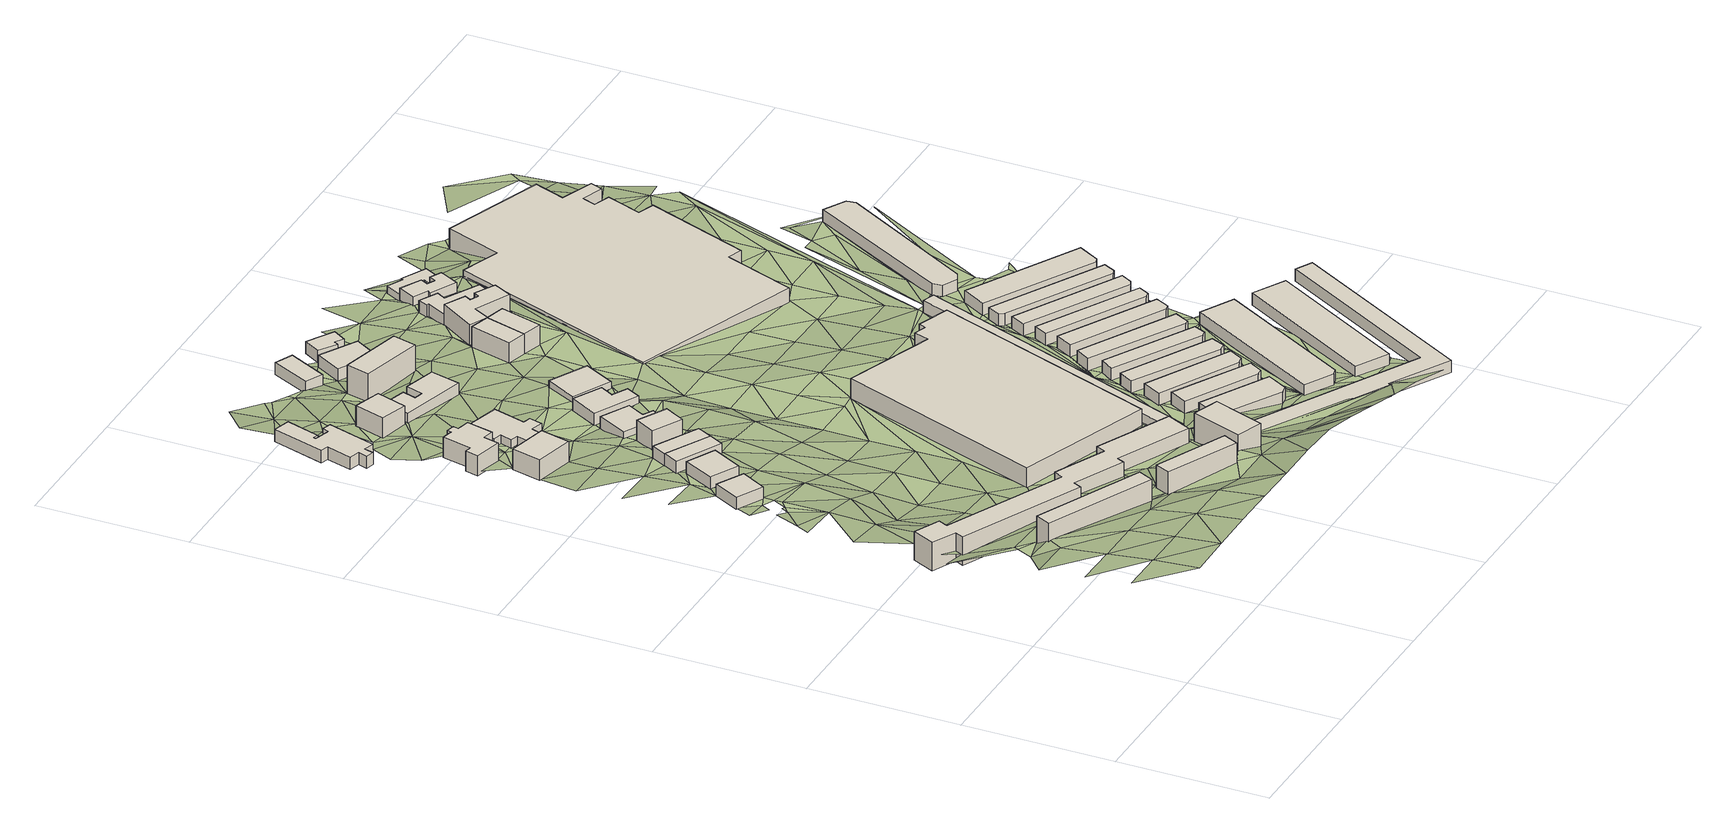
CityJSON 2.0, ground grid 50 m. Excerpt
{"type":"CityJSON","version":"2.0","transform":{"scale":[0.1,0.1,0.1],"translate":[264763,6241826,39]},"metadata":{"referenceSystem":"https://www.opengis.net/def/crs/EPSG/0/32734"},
"CityObjects":{
"building1":{"type":"Building","attributes":{"building":"apartments","building:levels":3,"building:flats":"6","building_height":9.7,"plus_code":"4FRW3F74+348","ground_height":59.52,"roof_height":69.22},"geometry":[{"type":"Solid","lod":"1","boundaries":[[[[0,1,2,3]],[[1,4,5,2]],[[4,6,7,5]],[[6,0,3,7]],[[3,2,5,7]],[[6,4,1,0]]]]}]},
"building2":{"type":"Building","attributes":{"address":"43 Queens Park Road Woodstock Cape Town","building":"house","building:levels":1,"building_height":4.1,"plus_code":"4FRW3F74+C2P","ground_height":56.49,"roof_height":60.59},"geometry":[{"type":"Solid","lod":"1","boundaries":[[[[8,9,10,11]],[[9,12,13,10]],[[12,14,15,13]],[[14,8,11,15]],[[11,10,13,15]],[[14,12,9,8]]]]}]},
"building3":{"type":"Building","attributes":{"building":"apartments","building:levels":3,"building:flats":"22","building_height":9.7,"plus_code":"4FRW3F74+44Q","ground_height":53.45,"roof_height":63.15},"geometry":[{"type":"Solid","lod":"1","boundaries":[[[[16,17,18,19]],[[17,20,21,18]],[[20,22,23,21]],[[22,24,25,23]],[[24,26,27,25]],[[26,28,29,27]],[[28,30,31,29]],[[30,32,33,31]],[[32,34,35,33]],[[34,36,37,35]],[[36,38,39,37]],[[38,40,41,39]],[[40,42,43,41]],[[42,44,45,43]],[[44,46,47,45]],[[46,16,19,47]],[[19,18,21,23,25,27,29,31,33,35,37,39,41,43,45,47]],[[46,44,42,40,38,36,34,32,30,28,26,24,22,20,17,16]]]]}]},
"building4":{"type":"Building","attributes":{"address":"41 Queens Park Road Woodstock Cape Town","building":"house","building:levels":1,"building_height":4.1,"plus_code":"4FRW3F74+F3P","ground_height":55.26,"roof_height":59.36},"geometry":[{"type":"Solid","lod":"1","boundaries":[[[[48,49,50,51]],[[49,52,53,50]],[[52,54,55,53]],[[54,48,51,55]],[[51,50,53,55]],[[54,52,49,48]]]]}]},
"building5":{"type":"Building","attributes":{"address":"44 Queens Park Road Salt River Cape Town","building":"house","building:levels":2,"building_height":6.9,"plus_code":"4FRW3F74+M2H","ground_height":51.46,"roof_height":58.36},"geometry":[{"type":"Solid","lod":"1","boundaries":[[[[56,57,58,59]],[[57,60,61,58]],[[60,62,63,61]],[[62,56,59,63]],[[59,58,61,63]],[[62,60,57,56]]]]}]},
"building6":{"type":"Building","attributes":{"address":"112 Upper Balfour Street Salt River Cape Town","building":"house","building:levels":2,"building_height":6.9,"plus_code":"4FRW3F74+Q24","ground_height":50.18,"roof_height":57.08},"geometry":[{"type":"Solid","lod":"1","boundaries":[[[[64,65,66,67]],[[65,68,69,66]],[[68,70,71,69]],[[70,72,73,71]],[[72,74,75,73]],[[74,76,77,75]],[[76,78,79,77]],[[78,80,81,79]],[[80,82,83,81]],[[82,84,85,83]],[[84,86,87,85]],[[86,64,67,87]],[[67,66,69,71,73,75,77,79,81,83,85,87]],[[86,84,82,80,78,76,74,72,70,68,65,64]]]]}]},
"building7":{"type":"Building","attributes":{"building":"apartments","building:levels":3,"building:flats":"4","building_height":9.7,"plus_code":"4FRW3F74+274","ground_height":59.52,"roof_height":69.22},"geometry":[{"type":"Solid","lod":"1","boundaries":[[[[88,89,90,91]],[[89,92,93,90]],[[92,94,95,93]],[[94,88,91,95]],[[91,90,93,95]],[[94,92,89,88]]]]}]},
"building8":{"type":"Building","attributes":{"address":"39 Queens Park Road Woodstock Cape Town","building":"house","building:levels":1,"building_height":4.1,"plus_code":"4FRW3F74+G4C","ground_height":54.15,"roof_height":58.25},"geometry":[{"type":"Solid","lod":"1","boundaries":[[[[96,97,98,99]],[[97,100,101,98]],[[100,102,103,101]],[[102,96,99,103]],[[99,98,101,103]],[[102,100,97,96]]]]}]},
"building9":{"type":"Building","attributes":{"address":"37 Queens Park Road Woodstock Cape Town","building":"house","building:levels":1,"building_height":4.1,"plus_code":"4FRW3F74+G4M","ground_height":53.96,"roof_height":58.06},"geometry":[{"type":"Solid","lod":"1","boundaries":[[[[104,105,106,107]],[[105,108,109,106]],[[108,110,111,109]],[[110,104,107,111]],[[107,106,109,111]],[[110,108,105,104]]]]}]},
"building10":{"type":"Building","attributes":{"address":"109 Upper Balfour Street Salt River Cape Town","building":"house","building:levels":1,"building_height":4.1,"plus_code":"4FRW3F74+W23","ground_height":43.99,"roof_height":48.09},"geometry":[{"type":"Solid","lod":"1","boundaries":[[[[112,113,114,115]],[[113,116,117,114]],[[116,118,119,117]],[[118,120,121,119]],[[120,122,123,121]],[[122,124,125,123]],[[124,126,127,125]],[[126,128,129,127]],[[128,130,131,129]],[[130,132,133,131]],[[132,134,135,133]],[[134,136,137,135]],[[136,138,139,137]],[[138,140,141,139]],[[140,142,143,141]],[[142,112,115,143]],[[115,114,117,119,121,123,125,127,129,131,133,135,137,139,141,143]],[[142,140,138,136,134,132,130,128,126,124,122,120,118,116,113,112]]]]}]},
"building11":{"type":"Building","attributes":{"address":"114 Upper Balfour Street Woodstock Cape Town","building":"house","building:levels":1,"building_height":4.1,"plus_code":"4FRW3F74+P3Q","ground_height":49.74,"roof_height":53.84},"geometry":[{"type":"Solid","lod":"1","boundaries":[[[[144,145,146,147]],[[145,148,149,146]],[[148,150,151,149]],[[150,152,153,151]],[[152,154,155,153]],[[154,156,157,155]],[[156,158,159,157]],[[158,160,161,159]],[[160,162,163,161]],[[162,164,165,163]],[[164,166,167,165]],[[166,144,147,167]],[[147,146,149,151,153,155,157,159,161,163,165,167]],[[166,164,162,160,158,156,154,152,150,148,145,144]]]]}]},
"building12":{"type":"Building","attributes":{"address":"35 Queens Park Road Woodstock Cape Town","building":"house","building:levels":2,"building_height":6.9,"plus_code":"4FRW3F74+H4H","ground_height":53.15,"roof_height":60.05},"geometry":[{"type":"Solid","lod":"1","boundaries":[[[[168,169,170,171]],[[169,172,173,170]],[[172,174,175,173]],[[174,168,171,175]],[[171,170,173,175]],[[174,172,169,168]]]]}]},
"building13":{"type":"Building","attributes":{"address":"111 Upper Balfour Street Salt River Cape Town","building":"house","building:levels":2,"building_height":6.9,"plus_code":"4FRW3F74+V37","ground_height":48.06,"roof_height":54.96},"geometry":[{"type":"Solid","lod":"1","boundaries":[[[[176,177,178,179]],[[177,180,181,178]],[[180,182,183,181]],[[182,176,179,183]],[[179,178,181,183]],[[182,180,177,176]]]]}]},
"building14":{"type":"Building","attributes":{"address":"33 Queens Park Road Woodstock Cape Town","building":"house","building:levels":1,"building_height":4.1,"plus_code":"4FRW3F74+J57","ground_height":50.6,"roof_height":54.7},"geometry":[{"type":"Solid","lod":"1","boundaries":[[[[184,185,186,187]],[[185,188,189,186]],[[188,190,191,189]],[[190,192,193,191]],[[192,194,195,193]],[[194,184,187,195]],[[187,186,189,191,193,195]],[[194,192,190,188,185,184]]]]}]},
"building15":{"type":"Building","attributes":{"building":"apartments","building:levels":3,"building:flats":"4","building_height":9.7,"plus_code":"4FRW3F74+294","ground_height":58.22,"roof_height":67.92},"geometry":[{"type":"Solid","lod":"1","boundaries":[[[[196,197,198,199]],[[197,200,201,198]],[[200,202,203,201]],[[202,196,199,203]],[[199,198,201,203]],[[202,200,197,196]]]]}]},
"building16":{"type":"Building","attributes":{"address":"40 Queens Park Road Salt River Cape Town","building":"house","building:levels":1,"building_height":4.1,"plus_code":"4FRW3F74+R5V","ground_height":47.85,"roof_height":51.95},"geometry":[{"type":"Solid","lod":"1","boundaries":[[[[204,205,206,207]],[[205,208,209,206]],[[208,210,211,209]],[[210,212,213,211]],[[212,214,215,213]],[[214,216,217,215]],[[216,218,219,217]],[[218,204,207,219]],[[207,206,209,211,213,215,217,219]],[[218,216,214,212,210,208,205,204]]]]}]},
"building17":{"type":"Building","attributes":{"address":"31 Queens Park Road Woodstock Cape Town","building":"house","building:levels":1,"building_height":4.1,"plus_code":"4FRW3F74+M59","ground_height":50.25,"roof_height":54.35},"geometry":[{"type":"Solid","lod":"1","boundaries":[[[[220,221,222,223]],[[221,224,225,222]],[[224,226,227,225]],[[226,228,229,227]],[[228,230,231,229]],[[230,220,223,231]],[[223,222,225,227,229,231]],[[230,228,226,224,221,220]]]]}]},
"building18":{"type":"Building","attributes":{"address":"29 Queens Park Road Woodstock Cape Town","building":"house","building:levels":1,"building_height":4.1,"plus_code":"4FRW3F74+P65","ground_height":47.92,"roof_height":52.02},"geometry":[{"type":"Solid","lod":"1","boundaries":[[[[232,233,234,235]],[[233,236,237,234]],[[236,238,239,237]],[[238,232,235,239]],[[235,234,237,239]],[[238,236,233,232]]]]}]},
"building19":{"type":"Building","attributes":{"address":"38 Queens Park Road Salt River Cape Town","building":"apartments","building:levels":3,"building_height":9.7,"plus_code":"4FRW3F74+W54","ground_height":46.05,"roof_height":55.75},"geometry":[{"type":"Solid","lod":"1","boundaries":[[[[240,241,242,243]],[[241,244,245,242]],[[244,246,247,245]],[[246,240,243,247]],[[243,242,245,247]],[[246,244,241,240]]]]}]},
"building20":{"type":"Building","attributes":{"address":"4 Hares Crescent Salt River Cape Town","building":"house","building:levels":1,"building_height":4.1,"plus_code":"4FRW3F74+X5W","ground_height":41.68,"roof_height":45.78},"geometry":[{"type":"Solid","lod":"1","boundaries":[[[[248,249,250,251]],[[249,252,253,250]],[[252,254,255,253]],[[254,248,251,255]],[[251,250,253,255]],[[254,252,249,248]]]]}]},
"building21":{"type":"Building","attributes":{"address":"47A Queens Park Road Salt River Cape Town","building":"industrial","building:levels":2,"building_height":6.9,"plus_code":"4FRW3F74+7CW","ground_height":45.43,"roof_height":52.33},"geometry":[{"type":"Solid","lod":"1","boundaries":[[[[256,257,258,259]],[[257,260,261,258]],[[260,262,263,261]],[[262,264,265,263]],[[264,266,267,265]],[[266,268,269,267]],[[268,270,271,269]],[[270,256,259,271]],[[259,258,261,263,265,267,269,271]],[[270,268,266,264,262,260,257,256]]]]}]},
"building22":{"type":"Building","attributes":{"address":"5 Hares Crescent Salt River Cape Town","building":"house","building:levels":1,"building_height":4.1,"plus_code":"4FRW3F74+X68","ground_height":42.51,"roof_height":46.61},"geometry":[{"type":"Solid","lod":"1","boundaries":[[[[272,273,274,275]],[[273,276,277,274]],[[276,278,279,277]],[[278,272,275,279]],[[275,274,277,279]],[[278,276,273,272]]]]}]},
"building23":{"type":"Building","attributes":{"address":"113 Upper Balfour Street Salt River Cape Town","building":"house","building:levels":2,"building_height":6.9,"plus_code":"4FRW3F74+R86","ground_height":48.26,"roof_height":55.16},"geometry":[{"type":"Solid","lod":"1","boundaries":[[[[280,281,282,283]],[[281,284,285,282]],[[284,286,287,285]],[[286,280,283,287]],[[283,282,285,287]],[[286,284,281,280]]]]}]},
"building24":{"type":"Building","attributes":{"address":"6 Hares Crescent Salt River Cape Town","building":"house","building:levels":1,"building_height":4.1,"plus_code":"4FRW3F84+265","ground_height":42.51,"roof_height":46.61},"geometry":[{"type":"Solid","lod":"1","boundaries":[[[[288,289,290,291]],[[289,292,293,290]],[[292,294,295,293]],[[294,296,297,295]],[[296,298,299,297]],[[298,288,291,299]],[[291,290,293,295,297,299]],[[298,296,294,292,289,288]]]]}]},
"building25":{"type":"Building","attributes":{"building":"warehouse","building:levels":1,"building_height":4.1,"plus_code":"4FRW3F74+3H2","ground_height":47.2,"roof_height":51.3},"geometry":[{"type":"Solid","lod":"1","boundaries":[[[[300,301,302,303]],[[301,304,305,302]],[[304,306,307,305]],[[306,308,309,307]],[[308,310,311,309]],[[310,312,313,311]],[[312,314,315,313]],[[314,300,303,315]],[[303,302,305,307,309,311,313,315]],[[314,312,310,308,306,304,301,300]]]]}]},
"building26":{"type":"Building","attributes":{"address":"115 Upper Balfour Street Salt River Cape Town","building":"house","building:levels":2,"building_height":6.9,"plus_code":"4FRW3F74+R84","ground_height":48.28,"roof_height":55.18},"geometry":[{"type":"Solid","lod":"1","boundaries":[[[[281,280,283,282]],[[280,316,317,283]],[[316,318,319,317]],[[318,281,282,319]],[[282,283,317,319]],[[318,316,280,281]]]]}]},
"building27":{"type":"Building","attributes":{"building":"warehouse","building:levels":1,"building_height":4.1,"plus_code":"4FRW3F74+3HP","ground_height":47.1,"roof_height":51.2},"geometry":[{"type":"Solid","lod":"1","boundaries":[[[[320,321,322,323]],[[321,324,325,322]],[[324,326,327,325]],[[326,328,329,327]],[[328,320,323,329]],[[323,322,325,327,329]],[[328,326,324,321,320]]]]}]},
"building28":{"type":"Building","attributes":{"building":"warehouse","building:levels":1,"building_height":4.1,"plus_code":"4FRW3F74+4H9","ground_height":46.36,"roof_height":50.46},"geometry":[{"type":"Solid","lod":"1","boundaries":[[[[330,331,332,333]],[[331,334,335,332]],[[334,336,337,335]],[[336,338,339,337]],[[338,330,333,339]],[[333,332,335,337,339]],[[338,336,334,331,330]]]]}]},
"building29":{"type":"Building","attributes":{"building":"warehouse","building:levels":1,"building_height":4.1,"plus_code":"4FRW3F74+7H6","ground_height":45.11,"roof_height":49.21},"geometry":[{"type":"Solid","lod":"1","boundaries":[[[[340,341,342,343]],[[341,344,345,342]],[[344,346,347,345]],[[346,340,343,347]],[[343,342,345,347]],[[346,344,341,340]]]]}]},
"building30":{"type":"Building","attributes":{"address":"25A Queens Park Road Salt River Cape Town","building":"house","building:levels":2,"building_height":6.9,"plus_code":"4FRW3F74+V97","ground_height":46.79,"roof_height":53.69},"geometry":[{"type":"Solid","lod":"1","boundaries":[[[[348,349,350,351]],[[349,352,353,350]],[[352,354,355,353]],[[354,356,357,355]],[[356,358,359,357]],[[358,360,361,359]],[[360,362,363,361]],[[362,364,365,363]],[[364,366,367,365]],[[366,348,351,367]],[[351,350,353,355,357,359,361,363,365,367]],[[366,364,362,360,358,356,354,352,349,348]]]]}]},
"building31":{"type":"Building","attributes":{"building":"warehouse","building:levels":1,"building_height":4.1,"plus_code":"4FRW3F74+4JR","ground_height":46.36,"roof_height":50.46},"geometry":[{"type":"Solid","lod":"1","boundaries":[[[[368,369,370,371]],[[369,372,373,370]],[[372,374,375,373]],[[374,376,377,375]],[[376,368,371,377]],[[371,370,373,375,377]],[[376,374,372,369,368]]]]}]},
"building32":{"type":"Building","attributes":{"building":"warehouse","building:levels":1,"building_height":4.1,"plus_code":"4FRW3F64+XH9","ground_height":46.76,"roof_height":50.86},"geometry":[{"type":"Solid","lod":"1","boundaries":[[[[378,379,380,381]],[[379,382,383,380]],[[382,384,385,383]],[[384,386,387,385]],[[386,388,389,387]],[[388,390,391,389]],[[390,392,393,391]],[[392,378,381,393]],[[381,380,383,385,387,389,391,393]],[[392,390,388,386,384,382,379,378]]]]}]},
"building33":{"type":"Building","attributes":{"address":"25 Queens Park Road Salt River Cape Town","building":"house","building:levels":1,"building_height":4.1,"plus_code":"4FRW3F74+V9V","ground_height":46.24,"roof_height":50.34},"geometry":[{"type":"Solid","lod":"1","boundaries":[[[[394,395,396,397]],[[395,398,399,396]],[[398,400,401,399]],[[400,402,403,401]],[[402,404,405,403]],[[404,406,407,405]],[[406,408,409,407]],[[408,410,411,409]],[[410,412,413,411]],[[412,394,397,413]],[[397,396,399,401,403,405,407,409,411,413]],[[412,410,408,406,404,402,400,398,395,394]]]]}]},
"building34":{"type":"Building","attributes":{"building":"warehouse","building:levels":1,"building_height":4.1,"plus_code":"4FRW3F74+5JG","ground_height":46.36,"roof_height":50.46},"geometry":[{"type":"Solid","lod":"1","boundaries":[[[[414,415,416,417]],[[415,418,419,416]],[[418,420,421,419]],[[420,422,423,421]],[[422,414,417,423]],[[417,416,419,421,423]],[[422,420,418,415,414]]]]}]},
"building35":{"type":"Building","attributes":{"building":"warehouse","building:levels":1,"building_height":4.1,"plus_code":"4FRW3F74+6J5","ground_height":46.13,"roof_height":50.23},"geometry":[{"type":"Solid","lod":"1","boundaries":[[[[424,425,426,427]],[[425,428,429,426]],[[428,430,431,429]],[[430,432,433,431]],[[432,424,427,433]],[[427,426,429,431,433]],[[432,430,428,425,424]]]]}]},
"building36":{"type":"Building","attributes":{"building":"warehouse","building:levels":1,"building_height":4.1,"plus_code":"4FRW3F74+3M9","ground_height":46.77,"roof_height":50.87},"geometry":[{"type":"Solid","lod":"1","boundaries":[[[[434,435,436,437]],[[435,438,439,436]],[[438,440,441,439]],[[440,442,443,441]],[[442,434,437,443]],[[437,436,439,441,443]],[[442,440,438,435,434]]]]}]},
"building37":{"type":"Building","attributes":{"address":"23A Queens Park Road Salt River Cape Town","building":"house","building:levels":1,"building_height":4.1,"plus_code":"4FRW3F74+WCJ","ground_height":44.51,"roof_height":48.61},"geometry":[{"type":"Solid","lod":"1","boundaries":[[[[444,445,446,447]],[[445,448,449,446]],[[448,450,451,449]],[[450,452,453,451]],[[452,454,455,453]],[[454,456,457,455]],[[456,458,459,457]],[[458,460,461,459]],[[460,462,463,461]],[[462,444,447,463]],[[447,446,449,451,453,455,457,459,461,463]],[[462,460,458,456,454,452,450,448,445,444]]]]}]},
"building38":{"type":"Building","attributes":{"building":"warehouse","building:levels":1,"building_height":4.1,"plus_code":"4FRW3F74+6MM","ground_height":46.54,"roof_height":50.64},"geometry":[{"type":"Solid","lod":"1","boundaries":[[[[464,465,466,467]],[[465,468,469,466]],[[468,470,471,469]],[[470,472,473,471]],[[472,464,467,473]],[[467,466,469,471,473]],[[472,470,468,465,464]]]]}]},
"building39":{"type":"Building","attributes":{"address":"23 Queens Park Road Salt River Cape Town","building":"house","building:levels":1,"building_height":4.1,"plus_code":"4FRW3F74+XC4","ground_height":42.43,"roof_height":46.53},"geometry":[{"type":"Solid","lod":"1","boundaries":[[[[474,475,476,477]],[[475,478,479,476]],[[478,480,481,479]],[[480,482,483,481]],[[482,484,485,483]],[[484,486,487,485]],[[486,488,489,487]],[[488,490,491,489]],[[490,492,493,491]],[[492,474,477,493]],[[477,476,479,481,483,485,487,489,491,493]],[[492,490,488,486,484,482,480,478,475,474]]]]}]},
"building40":{"type":"Building","attributes":{"building":"warehouse","building:levels":1,"building_height":4.1,"plus_code":"4FRW3F74+7M8","ground_height":46.23,"roof_height":50.33},"geometry":[{"type":"Solid","lod":"1","boundaries":[[[[494,495,496,497]],[[495,498,499,496]],[[498,500,501,499]],[[500,502,503,501]],[[502,494,497,503]],[[497,496,499,501,503]],[[502,500,498,495,494]]]]}]},
"building41":{"type":"Building","attributes":{"building":"warehouse","building:levels":1,"building_height":4.1,"plus_code":"4FRW3F74+2QM","ground_height":46.76,"roof_height":50.86},"geometry":[{"type":"Solid","lod":"1","boundaries":[[[[504,505,506,507]],[[505,508,509,506]],[[508,510,511,509]],[[510,504,507,511]],[[507,506,509,511]],[[510,508,505,504]]]]}]},
"building42":{"type":"Building","attributes":{"building":"warehouse","building:levels":1,"building_height":4.1,"plus_code":"4FRW3F74+7MX","ground_height":46.23,"roof_height":50.33},"geometry":[{"type":"Solid","lod":"1","boundaries":[[[[512,513,514,515]],[[513,516,517,514]],[[516,518,519,517]],[[518,520,521,519]],[[520,512,515,521]],[[515,514,517,519,521]],[[520,518,516,513,512]]]]}]},
"building43":{"type":"Building","attributes":{"address":"33 Brickfield Road Salt River Cape Town","building":"industrial","building:levels":2,"building_height":6.9,"plus_code":"4FRW3F74+PGP","ground_height":41,"roof_height":47.9},"geometry":[{"type":"Solid","lod":"1","boundaries":[[[[522,523,524,525]],[[523,526,527,524]],[[526,528,529,527]],[[528,530,531,529]],[[530,532,533,531]],[[532,534,535,533]],[[534,536,537,535]],[[536,538,539,537]],[[538,540,541,539]],[[540,542,543,541]],[[542,544,545,543]],[[544,546,547,545]],[[546,548,549,547]],[[548,550,551,549]],[[550,552,553,551]],[[552,522,525,553]],[[525,524,527,529,531,533,535,537,539,541,543,545,547,549,551,553]],[[552,550,548,546,544,542,540,538,536,534,532,530,528,526,523,522]]]]}]},
"building44":{"type":"Building","attributes":{"building":"warehouse","building:levels":1,"building_height":4.1,"plus_code":"4FRW3F74+8PF","ground_height":45.76,"roof_height":49.86},"geometry":[{"type":"Solid","lod":"1","boundaries":[[[[554,555,556,557]],[[555,558,559,556]],[[558,560,561,559]],[[560,562,563,561]],[[562,564,565,563]],[[564,554,557,565]],[[557,556,559,561,563,565]],[[564,562,560,558,555,554]]]]}]},
"building45":{"type":"Building","attributes":{"building":"warehouse","building:levels":1,"building_height":4.1,"plus_code":"4FRW3F74+9P4","ground_height":45.61,"roof_height":49.71},"geometry":[{"type":"Solid","lod":"1","boundaries":[[[[566,567,568,569]],[[567,570,571,568]],[[570,572,573,571]],[[572,574,575,573]],[[574,566,569,575]],[[569,568,571,573,575]],[[574,572,570,567,566]]]]}]},
"building46":{"type":"Building","attributes":{"building":"warehouse","building:levels":1,"building_height":4.1,"plus_code":"4FRW3F74+GP9","ground_height":44.74,"roof_height":48.84},"geometry":[{"type":"Solid","lod":"1","boundaries":[[[[576,577,578,579]],[[577,580,581,578]],[[580,582,583,581]],[[582,584,585,583]],[[584,586,587,585]],[[586,588,589,587]],[[588,576,579,589]],[[579,578,581,583,585,587,589]],[[588,586,584,582,580,577,576]]]]}]},
"terrain1":{"type":"TINRelief","geometry":[{"type":"CompositeSurface","lod":"1","boundaries":[[[590,591,592]],[[591,593,594]],[[595,591,590]],[[593,596,597]],[[597,596,598]],[[599,593,591]],[[599,591,595]],[[600,601,602]],[[601,603,602]],[[604,598,596]],[[605,596,593]],[[600,606,607]],[[603,598,608]],[[593,599,605]],[[598,604,608]],[[604,596,605]],[[603,608,602]],[[609,610,611]],[[612,600,602]],[[599,595,613]],[[614,615,611]],[[608,612,602]],[[615,609,611]],[[613,605,599]],[[613,595,616]],[[605,617,604]],[[618,619,620]],[[610,609,620]],[[614,621,622]],[[623,624,618]],[[615,614,625]],[[620,623,618]],[[605,613,617]],[[612,608,626]],[[609,615,625]],[[612,627,600]],[[628,629,630]],[[628,631,629]],[[614,622,625]],[[617,632,604]],[[623,620,633]],[[623,633,634]],[[616,635,613]],[[633,620,636]],[[637,630,629]],[[621,638,622]],[[620,609,639]],[[608,1,626]],[[633,636,640]],[[625,641,609]],[[629,640,637]],[[613,642,617]],[[643,644,8]],[[620,639,636]],[[626,627,612]],[[639,609,641]],[[642,613,635]],[[622,645,625]],[[646,640,636]],[[637,640,646]],[[8,14,647]],[[647,643,8]],[[632,617,648]],[[643,649,650]],[[617,642,648]],[[641,625,651]],[[639,646,636]],[[622,638,645]],[[14,637,646]],[[645,651,625]],[[652,647,14]],[[653,643,647]],[[654,627,626]],[[655,656,657]],[[642,635,658]],[[626,1,654]],[[649,656,655]],[[1,632,659]],[[659,632,648]],[[643,660,649]],[[639,641,661]],[[660,643,653]],[[662,627,654]],[[659,663,1]],[[664,14,646]],[[651,665,641]],[[664,652,14]],[[648,642,666]],[[645,638,667]],[[654,1,663]],[[646,639,661]],[[660,96,649]],[[661,641,665]],[[658,666,642]],[[668,669,670]],[[56,657,656]],[[656,649,671]],[[672,660,653]],[[667,673,645]],[[54,652,664]],[[674,662,654]],[[651,645,675]],[[671,649,96]],[[648,676,659]],[[54,672,653]],[[663,674,654]],[[664,646,677]],[[669,668,678]],[[665,651,675]],[[646,661,677]],[[645,673,675]],[[679,680,70]],[[660,672,681]],[[648,666,676]],[[54,664,681]],[[678,668,682]],[[669,678,683]],[[56,656,684]],[[684,656,671]],[[679,685,686]],[[57,682,668]],[[672,54,681]],[[70,680,72]],[[687,674,663]],[[683,678,688]],[[667,20,673]],[[666,658,689]],[[685,679,70]],[[690,686,685]],[[691,664,677]],[[691,681,664]],[[678,692,688]],[[661,665,693]],[[694,678,682]],[[692,678,694]],[[687,663,88]],[[675,695,665]],[[667,22,20]],[[684,671,696]],[[687,697,674]],[[56,698,57]],[[65,699,68]],[[688,692,64]],[[658,700,689]],[[694,682,701]],[[68,685,70]],[[702,692,694]],[[65,64,699]],[[684,698,56]],[[685,703,690]],[[108,696,671]],[[682,57,704]],[[693,677,661]],[[666,689,676]],[[693,665,695]],[[675,673,705]],[[68,699,706]],[[692,706,64]],[[684,696,169]],[[706,699,64]],[[698,704,57]],[[706,685,68]],[[707,681,708]],[[691,708,681]],[[703,685,709]],[[673,20,710]],[[711,712,713]],[[710,705,673]],[[714,684,169]],[[698,684,714]],[[715,696,108]],[[677,716,691]],[[717,703,709]],[[712,711,718]],[[108,707,708]],[[676,719,88]],[[687,720,697]],[[676,689,719]],[[721,687,88]],[[722,704,698]],[[723,704,722]],[[712,718,126]],[[677,693,716]],[[724,710,20]],[[717,725,703]],[[726,709,685]],[[695,675,727]],[[708,728,108]],[[108,728,715]],[[705,727,675]],[[719,721,88]],[[708,691,729]],[[184,698,714]],[[706,730,685]],[[731,732,733]],[[734,726,685]],[[735,714,169]],[[126,718,736]],[[736,718,725]],[[731,126,732]],[[720,687,721]],[[700,737,689]],[[698,738,722]],[[715,728,739]],[[717,736,725]],[[716,729,691]],[[719,689,740]],[[20,741,724]],[[706,144,742]],[[685,730,734]],[[735,169,739]],[[693,695,743]],[[710,724,744]],[[738,698,184]],[[742,730,706]],[[745,144,746]],[[126,736,732]],[[708,747,728]],[[721,719,748]],[[700,749,737]],[[728,735,739]],[[726,734,750]],[[716,693,743]],[[732,751,733]],[[740,689,737]],[[729,747,708]],[[743,695,727]],[[722,752,745]],[[726,750,177]],[[721,748,720]],[[736,717,753]],[[741,744,724]],[[722,738,754]],[[745,752,144]],[[738,184,755]],[[756,735,728]],[[177,753,717]],[[757,729,716]],[[722,754,752]],[[747,756,728]],[[144,758,742]],[[750,759,177]],[[755,760,761]],[[732,736,762]],[[757,716,743]],[[748,741,720]],[[710,763,705]],[[751,732,764]],[[730,765,734]],[[766,740,737]],[[744,767,710]],[[730,742,765]],[[750,768,759]],[[738,755,769]],[[761,735,770]],[[177,759,771]],[[144,752,758]],[[766,196,740]],[[747,729,772]],[[773,737,749]],[[764,732,774]],[[755,761,769]],[[762,736,753]],[[775,776,768]],[[771,753,177]],[[756,770,735]],[[748,777,741]],[[742,758,765]],[[778,759,768]],[[729,757,772]],[[762,774,732]],[[705,779,727]],[[196,777,748]],[[768,776,778]],[[754,780,752]],[[771,759,778]],[[770,769,761]],[[744,741,767]],[[781,766,737]],[[780,754,228]],[[782,753,771]],[[756,747,783]],[[772,784,747]],[[773,785,737]],[[767,741,777]],[[196,766,781]],[[710,767,763]],[[753,782,762]],[[752,786,758]],[[224,769,770]],[[786,752,780]],[[774,762,787]],[[779,743,727]],[[771,778,788]],[[781,737,785]],[[226,789,228]],[[789,226,224]],[[756,783,770]],[[747,784,783]],[[790,777,196]],[[762,782,791]],[[787,762,791]],[[792,780,228]],[[779,757,743]],[[788,778,204]],[[793,765,758]],[[772,757,794]],[[795,767,777]],[[789,792,228]],[[789,224,792]],[[196,781,790]],[[796,224,770]],[[793,758,786]],[[782,797,791]],[[788,798,771]],[[794,784,772]],[[785,773,799]],[[770,783,796]],[[777,800,795]],[[777,790,800]],[[765,801,204]],[[782,802,273]],[[782,273,797]],[[792,224,803]],[[798,788,204]],[[763,767,795]],[[765,793,801]],[[804,781,785]],[[240,802,782]],[[757,779,794]],[[796,803,224]],[[786,232,793]],[[800,805,795]],[[783,784,806]],[[797,273,807]],[[794,808,784]],[[804,785,799]],[[798,204,809]],[[232,792,803]],[[809,204,801]],[[800,790,810]],[[807,254,797]],[[783,806,796]],[[811,273,802]],[[795,812,763]],[[805,800,813]],[[784,808,806]],[[807,273,272]],[[286,801,793]],[[814,800,810]],[[802,240,811]],[[813,800,814]],[[815,810,790]],[[808,794,779]],[[793,232,816]],[[240,798,809]],[[272,254,807]],[[232,803,817]],[[813,818,805]],[[803,796,531]],[[286,793,816]],[[813,814,819]],[[820,804,799]],[[254,272,289]],[[821,805,818]],[[822,796,806]],[[809,823,240]],[[816,232,817]],[[809,801,284]],[[818,813,301]],[[284,801,286]],[[804,824,781]],[[811,240,823]],[[531,817,803]],[[822,531,796]],[[289,272,825]],[[808,779,826]],[[816,827,286]],[[805,821,372]],[[815,828,810]],[[826,806,808]],[[272,829,825]],[[811,823,829]],[[818,321,821]],[[830,823,809]],[[826,779,831]],[[809,284,830]],[[825,832,833]],[[827,816,834]],[[835,818,301]],[[825,836,832]],[[321,837,821]],[[372,838,805]],[[531,822,839]],[[836,825,829]],[[833,832,836]],[[817,840,816]],[[822,806,841]],[[824,804,820]],[[840,817,531]],[[842,815,790]],[[821,331,372]],[[843,828,815]],[[823,844,829]],[[826,841,806]],[[836,829,845]],[[846,831,779]],[[284,281,847]],[[830,284,847]],[[844,823,830]],[[816,840,834]],[[812,848,763]],[[822,849,839]],[[281,850,847]],[[835,301,851]],[[795,344,812]],[[828,852,853]],[[831,854,826]],[[321,855,837]],[[822,841,849]],[[845,829,856]],[[821,837,857]],[[852,828,843]],[[843,815,858]],[[847,859,830]],[[318,850,281]],[[838,372,369]],[[844,856,829]],[[853,852,851]],[[860,824,820]],[[859,844,830]],[[856,861,845]],[[862,318,834]],[[418,838,369]],[[862,834,840]],[[846,854,831]],[[318,863,850]],[[841,826,864]],[[843,865,852]],[[331,866,372]],[[867,805,838]],[[865,851,852]],[[418,415,838]],[[864,826,854]],[[835,851,865]],[[868,824,860]],[[837,855,857]],[[369,869,418]],[[844,859,410]],[[855,865,843]],[[838,415,870]],[[815,842,858]],[[849,871,839]],[[872,843,858]],[[840,531,873]],[[841,874,849]],[[844,408,856]],[[863,318,875]],[[425,838,870]],[[408,844,410]],[[876,531,839]],[[318,862,875]],[[840,875,862]],[[412,410,859]],[[874,841,864]],[[877,854,846]],[[468,838,425]],[[331,878,866]],[[879,872,880]],[[880,872,858]],[[881,868,860]],[[882,883,884]],[[883,885,884]],[[843,886,855]],[[857,855,887]],[[856,408,888]],[[889,882,884]],[[884,885,889]],[[468,890,838]],[[891,864,854]],[[369,892,869]],[[891,854,877]],[[880,893,879]],[[871,849,874]],[[869,894,418]],[[895,870,415]],[[896,897,856]],[[262,260,877]],[[875,840,873]],[[896,856,888]],[[888,408,898]],[[867,341,805]],[[406,898,408]],[[880,858,899]],[[848,812,344]],[[855,886,887]],[[513,838,890]],[[260,891,877]],[[900,873,531]],[[468,465,890]],[[871,876,839]],[[901,888,898]],[[901,898,406]],[[858,842,899]],[[874,864,902]],[[878,887,886]],[[406,404,903]],[[866,878,904]],[[864,891,905]],[[901,906,888]],[[867,838,513]],[[888,444,896]],[[358,875,873]],[[465,907,890]],[[904,878,886]],[[434,886,843]],[[880,908,893]],[[892,894,869]],[[891,260,848]],[[871,874,902]],[[909,901,406]],[[425,910,468]],[[895,415,911]],[[864,905,902]],[[912,870,895]],[[444,913,896]],[[914,899,842]],[[904,886,892]],[[513,890,495]],[[903,909,406]],[[358,873,903]],[[893,442,879]],[[896,913,915]],[[892,886,916]],[[892,916,894]],[[917,918,919]],[[918,917,920]],[[891,848,344]],[[513,512,555]],[[905,891,921]],[[913,478,915]],[[922,907,465]],[[513,555,867]],[[900,903,873]],[[488,919,923]],[[913,480,478]],[[909,903,900]],[[923,919,918]],[[425,924,910]],[[907,925,890]],[[902,876,871]],[[512,926,555]],[[916,886,434]],[[911,912,895]],[[927,909,928]],[[915,478,929]],[[909,900,928]],[[891,344,921]],[[867,555,554]],[[905,930,902]],[[931,912,911]],[[916,434,911]],[[932,899,914]],[[908,442,893]],[[933,908,880]],[[927,928,900]],[[934,867,554]],[[935,513,495]],[[911,434,931]],[[921,930,905]],[[475,929,478]],[[475,927,900]],[[929,936,915]],[[931,434,924]],[[867,934,566]],[[907,922,925]],[[566,341,867]],[[902,937,876]],[[921,344,938]],[[902,930,937]],[[938,344,341]],[[924,434,939]],[[929,475,936]],[[924,940,910]],[[512,941,926]],[[475,900,942]],[[940,924,939]],[[939,434,943]],[[934,554,944]],[[945,938,341]],[[495,946,935]],[[942,936,475]],[[442,943,434]],[[947,341,566]],[[900,948,942]],[[949,940,939]],[[341,947,945]],[[937,950,876]],[[940,949,922]],[[939,943,951]],[[922,949,925]],[[566,952,947]],[[942,953,936]],[[921,954,930]],[[955,925,949]],[[945,956,938]],[[957,876,950]],[[941,512,958]],[[955,949,946]],[[930,954,937]],[[936,953,959]],[[957,960,876]],[[952,566,961]],[[949,962,946]],[[948,523,942]],[[554,963,944]],[[938,956,964]],[[942,523,953]],[[950,937,954]],[[965,934,944]],[[962,935,946]],[[961,566,966]],[[952,967,968]],[[952,961,967]],[[969,959,953]],[[957,970,960]],[[971,957,950]],[[972,938,964]],[[969,953,523]],[[973,966,566]],[[950,954,971]],[[970,957,971]],[[968,967,974]],[[975,961,966]],[[976,969,523]],[[576,956,945]],[[977,975,966]],[[978,964,956]],[[979,970,971]],[[921,980,954]],[[972,964,981]],[[979,982,970]],[[981,964,978]],[[976,523,983]],[[968,974,984]],[[978,956,576]],[[982,985,970]],[[967,986,974]],[[987,971,954]],[[971,987,979]],[[576,981,978]],[[981,988,989]],[[979,987,982]],[[990,991,985]],[[576,988,981]],[[991,990,992]],[[976,983,993]],[[992,994,995]],[[982,987,985]],[[976,993,996]],[[987,954,980]],[[988,997,989]],[[994,992,998]],[[999,990,985]],[[992,990,999]],[[1000,1001,983]],[[999,985,987]],[[998,992,999]],[[983,1001,993]],[[1001,996,993]],[[998,1002,1001]],[[1002,998,999]],[[1003,1004,1005]],[[987,980,999]],[[996,1001,1006]],[[1006,1001,1002]],[[999,1007,1002]],[[996,1006,1005]],[[1003,1005,1008]],[[1005,1006,1008]]]}]}
},
"vertices":[
[563,377,205],[587,427,205],[587,427,302],[563,377,302],[228,594,205],[228,594,302],[204,543,205],[204,543,302],
[129,1586,175],[83,1500,175],[83,1500,216],[129,1586,216],[173,1453,175],[173,1453,216],[219,1538,175],[219,1538,216],
[968,446,145],[1007,528,145],[1007,528,242],[968,446,242],[758,646,145],[758,646,242],[743,615,145],[743,615,242],[572,696,145],[572,696,242],[557,665,145],[557,665,242],[159,853,145],[159,853,242],[174,884,145],[174,884,242],[87,925,145],[87,925,242],[51,849,145],[51,849,242],[132,811,145],[132,811,242],[118,781,145],[118,781,242],[526,589,145],[526,589,242],[540,618,145],[540,618,242],[710,537,145],[710,537,242],[722,562,145],[722,562,242],
[229,1729,163],[177,1628,163],[177,1628,204],[229,1729,204],[271,1579,163],[271,1579,204],[324,1680,163],[324,1680,204],
[203,2097,125],[227,2197,125],[227,2197,194],[203,2097,194],[94,2229,125],[94,2229,194],[70,2129,125],[70,2129,194],
[198,2423,112],[155,2433,112],[155,2433,181],[198,2423,181],[159,2451,112],[159,2451,181],[130,2458,112],[130,2458,181],[127,2443,112],[127,2443,181],[90,2452,112],[90,2452,181],[67,2354,112],[67,2354,181],[46,2359,112],[46,2359,181],[35,2314,112],[35,2314,181],[128,2292,112],[128,2292,181],[140,2342,112],[140,2342,181],[177,2333,112],[177,2333,181],
[883,290,205],[644,400,205],[644,400,302],[883,290,302],[621,350,205],[621,350,302],[859,240,205],[859,240,302],
[262,1815,151],[236,1765,151],[236,1765,192],[262,1815,192],[386,1687,151],[386,1687,192],[412,1736,151],[412,1736,192],
[262,1815,150],[412,1736,150],[412,1736,191],[262,1815,191],[438,1786,150],[438,1786,191],[288,1865,150],[288,1865,191],
[104,2685,50],[154,2848,50],[154,2848,91],[104,2685,91],[123,2858,50],[123,2858,91],[116,2836,50],[116,2836,91],[63,2852,50],[63,2852,91],[65,2860,50],[65,2860,91],[82,2854,50],[82,2854,91],[117,2967,50],[117,2967,91],[60,2984,50],[60,2984,91],[6,2807,50],[6,2807,91],[32,2799,50],[32,2799,91],[6,2714,50],[6,2714,91],[42,2703,50],[42,2703,91],[33,2673,50],[33,2673,91],[60,2665,50],[60,2665,91],[69,2696,50],[69,2696,91],
[351,2406,107],[225,2442,107],[225,2442,148],[351,2406,148],[194,2335,107],[194,2335,148],[223,2327,107],[223,2327,148],[211,2288,107],[211,2288,148],[237,2281,107],[237,2281,148],[224,2235,107],[224,2235,148],[281,2218,107],[281,2218,148],[293,2258,107],[293,2258,148],[334,2246,107],[334,2246,148],[347,2291,107],[347,2291,148],[320,2298,107],[320,2298,148],
[472,1905,141],[374,1958,141],[374,1958,210],[472,1905,210],[338,1890,141],[338,1890,210],[436,1838,141],[436,1838,210],
[238,2645,91],[271,2747,91],[271,2747,160],[238,2645,160],[179,2776,91],[179,2776,160],[147,2674,91],[147,2674,160],
[430,2101,116],[377,2001,116],[377,2001,157],[430,2101,157],[506,1934,116],[506,1934,157],[527,1975,116],[527,1975,157],[493,1993,116],[493,1993,157],[524,2052,116],[524,2052,157],
[1072,403,192],[982,435,192],[982,435,289],[1072,403,289],[922,264,192],[922,264,289],[1011,233,192],[1011,233,289],
[496,2678,89],[387,2709,89],[387,2709,130],[496,2678,130],[369,2652,89],[369,2652,130],[340,2659,89],[340,2659,130],[354,2704,89],[354,2704,130],[282,2726,89],[282,2726,130],[248,2640,89],[248,2640,130],[471,2579,89],[471,2579,130],
[444,2127,113],[589,2051,113],[589,2051,154],[444,2127,154],[614,2099,113],[614,2099,154],[563,2126,113],[563,2126,154],[588,2171,113],[588,2171,154],[494,2221,113],[494,2221,154],
[721,2279,89],[595,2345,89],[595,2345,130],[721,2279,130],[540,2242,89],[540,2242,130],[667,2176,89],[667,2176,130],
[580,2840,70],[370,2893,70],[370,2893,167],[580,2840,167],[350,2816,70],[350,2816,167],[560,2762,70],[560,2762,167],
[445,3162,27],[383,3034,27],[383,3034,68],[445,3162,68],[441,3006,27],[441,3006,68],[505,3134,27],[505,3134,68],
[1177,695,64],[1454,1456,64],[1454,1456,133],[1177,695,133],[1345,1495,64],[1345,1495,133],[1337,1471,64],[1337,1471,133],[1295,1486,64],[1295,1486,133],[1277,1436,64],[1277,1436,133],[977,1545,64],[977,1545,133],[726,858,64],[726,858,133],
[525,3059,35],[476,2974,35],[476,2974,76],[525,3059,76],[598,2904,35],[598,2904,76],[648,2989,35],[648,2989,76],
[760,2501,93],[799,2640,93],[799,2640,162],[760,2501,162],[733,2659,93],[733,2659,162],[694,2519,93],[694,2519,162],
[582,3126,35],[548,3071,35],[548,3071,76],[582,3126,76],[606,3034,35],[606,3034,76],[614,3047,35],[614,3047,76],[641,3029,35],[641,3029,76],[669,3073,35],[669,3073,76],
[1522,443,82],[1298,567,82],[1298,567,123],[1522,443,123],[1282,539,82],[1282,539,123],[1308,525,82],[1308,525,123],[1287,488,82],[1287,488,123],[1293,464,82],[1293,464,123],[1458,370,82],[1458,370,123],[1484,374,82],[1484,374,123],
[827,2482,93],[827,2482,162],[866,2622,93],[866,2622,162],
[1571,527,81],[1319,666,81],[1319,666,122],[1571,527,122],[1287,608,81],[1287,608,122],[1521,479,81],[1521,479,122],[1545,481,81],[1545,481,122],
[1620,614,74],[1341,764,74],[1341,764,115],[1620,614,115],[1307,702,74],[1307,702,115],[1569,562,74],[1569,562,115],[1595,568,74],[1595,568,115],
[1199,570,61],[1564,1550,61],[1564,1550,102],[1199,570,102],[1523,1565,61],[1523,1565,102],[1158,585,61],[1158,585,102],
[838,2798,78],[761,2679,78],[761,2679,147],[838,2798,147],[824,2650,78],[824,2650,147],[853,2704,78],[853,2704,147],[971,2647,78],[971,2647,147],[1003,2709,78],[1003,2709,147],[936,2745,78],[936,2745,147],[923,2727,78],[923,2727,147],[895,2740,78],[895,2740,147],[907,2761,78],[907,2761,147],
[1661,693,74],[1368,854,74],[1368,854,115],[1661,693,115],[1340,805,74],[1340,805,115],[1614,644,74],[1614,644,115],[1642,647,74],[1642,647,115],
[1222,413,78],[1188,347,78],[1188,347,119],[1222,413,119],[1636,101,78],[1636,101,119],[1639,111,78],[1639,111,119],[1838,1,78],[1838,1,119],[2177,609,78],[2177,609,119],[2122,639,78],[2122,639,119],[1814,90,78],[1814,90,119],
[838,2798,72],[907,2761,72],[907,2761,113],[838,2798,113],[936,2745,72],[936,2745,113],[1003,2709,72],[1003,2709,113],[1038,2776,72],[1038,2776,113],[924,2837,72],[924,2837,113],[941,2866,72],[941,2866,113],[880,2899,72],[880,2899,113],[865,2867,72],[865,2867,113],[872,2864,72],[872,2864,113],
[1703,769,74],[1410,933,74],[1410,933,115],[1703,769,115],[1380,889,74],[1380,889,115],[1667,726,74],[1667,726,115],[1685,729,74],[1685,729,115],
[1751,852,71],[1436,1026,71],[1436,1026,112],[1751,852,112],[1406,977,71],[1406,977,112],[1711,802,71],[1711,802,112],[1726,802,71],[1726,802,112],
[1779,788,78],[1527,332,78],[1527,332,119],[1779,788,119],[1620,281,78],[1620,281,119],[1644,287,78],[1644,287,119],[1889,728,78],[1889,728,119],
[946,2991,55],[917,2934,55],[917,2934,96],[946,2991,96],[966,2908,55],[966,2908,96],[960,2899,55],[960,2899,96],[1046,2853,55],[1046,2853,96],[1080,2919,55],[1080,2919,96],[1041,2939,55],[1041,2939,96],[1029,2917,55],[1029,2917,96],[1003,2930,55],[1003,2930,96],[1016,2955,55],[1016,2955,96],
[1798,936,75],[1481,1111,75],[1481,1111,116],[1798,936,116],[1450,1054,75],[1450,1054,116],[1757,887,75],[1757,887,116],[1776,890,75],[1776,890,116],
[1080,2919,34],[1114,2984,34],[1114,2984,75],[1080,2919,75],[1031,3027,34],[1031,3027,75],[1027,3020,34],[1027,3020,75],[975,3046,34],[975,3046,75],[946,2991,34],[946,2991,75],[1016,2955,34],[1016,2955,75],[1026,2975,34],[1026,2975,75],[1052,2961,34],[1052,2961,75],[1041,2939,34],[1041,2939,75],
[1840,1012,72],[1508,1195,72],[1508,1195,113],[1840,1012,113],[1485,1150,72],[1485,1150,113],[1802,972,72],[1802,972,113],[1821,975,72],[1821,975,113],
[1687,242,78],[1795,182,78],[1795,182,119],[1687,242,119],[2051,636,78],[2051,636,119],[1944,696,78],[1944,696,119],
[1531,1282,72],[1507,1234,72],[1507,1234,113],[1531,1282,113],[1846,1043,72],[1846,1043,113],[1862,1050,72],[1862,1050,113],[1883,1088,72],[1883,1088,113],
[1670,2887,20],[1330,3010,20],[1330,3010,89],[1670,2887,89],[1262,2824,20],[1262,2824,89],[1130,2872,20],[1130,2872,89],[871,2168,20],[871,2168,89],[1441,1960,20],[1441,1960,89],[1528,2197,20],[1528,2197,89],[1577,2179,20],[1577,2179,89],[1705,2525,20],[1705,2525,89],[1650,2546,20],[1650,2546,89],[1693,2663,20],[1693,2663,89],[1637,2683,20],[1637,2683,89],[1654,2728,20],[1654,2728,89],[1727,2701,20],[1727,2701,89],[1743,2743,20],[1743,2743,89],[1632,2784,20],[1632,2784,89],
[1557,1368,68],[1534,1325,68],[1534,1325,109],[1557,1368,109],[1543,1311,68],[1543,1311,109],[1887,1119,68],[1887,1119,109],[1905,1125,68],[1905,1125,109],[1924,1164,68],[1924,1164,109],
[1617,1475,66],[1573,1395,66],[1573,1395,107],[1617,1475,107],[1930,1195,66],[1930,1195,107],[1947,1200,66],[1947,1200,107],[1986,1271,66],[1986,1271,107],
[1879,2056,57],[1626,1586,57],[1626,1586,98],[1879,2056,98],[1632,1552,57],[1632,1552,98],[1679,1527,57],[1679,1527,98],[1709,1541,57],[1709,1541,98],[1957,1985,57],[1957,1985,98],[1953,2015,57],[1953,2015,98],
[173,40,293],[173,190,283],[23,190,284],[173,340,266],[23,340,267],[324,40,296],[173,490,248],[23,490,253],[144,573,213],[324,190,281],[118,781,185],[23,790,200],[173,640,213],[168,625,213],[204,543,248],[324,340,264],[132,811,185],[51,849,200],[228,594,213],[173,1090,178],[23,1090,199],[87,925,200],[324,640,204],[474,190,279],[174,884,185],[173,940,185],[474,40,297],[474,340,256],[44,1284,195],[23,1240,195],[173,1240,182],[159,853,185],[324,790,129],[126,1352,180],[88,1371,187],[324,940,129],[474,490,214],[526,589,202],[51,1441,187],[130,1437,180],[83,1500,181],[115,1408,180],[563,377,232],[148,1371,180],[138,1376,180],[624,40,297],[173,1390,180],[173,1453,180],[557,665,194],[324,1240,147],[171,1417,180],[324,1090,112],[624,190,279],[173,1690,166],[23,1690,178],[474,790,95],[324,1390,165],[177,1628,166],[624,340,232],[173,1840,155],[23,1840,160],[474,940,94],[271,1579,170],[229,1729,166],[624,490,205],[23,1990,149],[173,1990,145],[70,2129,128],[774,40,293],[621,350,232],[236,1765,155],[474,1240,89],[540,618,202],[644,400,232],[324,1540,170],[474,1090,83],[774,190,239],[572,696,194],[94,2229,128],[128,2292,125],[35,2314,128],[288,1865,151],[324,1690,163],[624,790,82],[710,537,198],[624,940,82],[859,240,240],[474,1390,112],[173,2290,125],[42,2499,116],[90,2452,116],[386,1687,163],[224,2235,125],[140,2342,125],[324,1990,141],[173,2590,104],[23,2590,107],[774,490,198],[177,2333,125],[924,190,239],[60,2665,101],[474,1540,146],[194,2335,125],[624,1240,77],[211,2288,125],[624,1090,77],[338,1890,151],[722,562,198],[324,2140,120],[173,2440,112],[924,40,293],[237,2281,125],[223,2327,125],[104,2685,97],[281,2218,120],[726,858,72],[225,2442,112],[412,1736,159],[474,1690,159],[147,2674,97],[774,790,72],[116,2836,81],[82,2854,89],[63,2852,89],[377,2001,141],[436,1838,150],[624,1390,79],[179,2776,97],[123,2858,81],[922,264,240],[968,446,198],[924,340,205],[334,2246,120],[293,2258,120],[774,640,144],[154,2848,81],[238,2645,104],[774,1090,70],[474,1840,150],[624,1540,105],[324,2590,100],[60,2984,73],[173,3040,50],[52,3094,73],[248,2640,104],[506,1934,138],[173,2890,81],[1075,190,214],[444,2127,116],[472,1905,150],[1011,233,214],[1007,528,173],[324,2440,107],[774,1240,69],[924,640,144],[347,2291,120],[320,2298,120],[624,1690,138],[982,435,198],[1075,40,282],[282,2726,91],[168,3182,42],[474,2290,116],[324,2890,71],[494,2221,116],[524,2052,138],[624,1840,142],[774,1390,66],[474,2440,104],[324,2740,91],[493,1993,138],[527,1975,138],[324,3040,42],[1177,695,82],[246,3105,50],[471,2579,96],[1075,340,192],[1075,640,111],[354,2704,91],[589,2051,135],[624,1990,135],[350,2816,71],[774,1540,66],[1225,40,246],[272,3092,42],[340,2659,100],[369,2652,100],[1075,490,173],[387,2709,91],[977,1545,66],[540,2242,116],[1188,347,128],[370,2893,71],[774,1840,66],[774,1690,67],[1225,190,163],[595,2345,113],[323,3063,42],[474,2740,88],[624,2140,113],[1222,413,128],[383,3034,42],[667,2176,113],[624,2440,102],[924,1540,66],[1158,585,82],[774,1990,70],[441,3006,35],[560,2762,82],[1375,40,203],[1225,490,114],[624,2590,93],[474,2890,53],[774,2140,89],[1375,190,127],[1199,570,82],[924,1840,66],[474,3040,35],[924,1690,67],[624,2740,82],[1293,464,114],[598,2904,70],[1225,790,71],[1282,539,114],[1287,488,114],[1375,340,95],[774,2440,95],[774,2290,89],[1287,608,82],[1308,525,87],[1525,40,160],[1307,702,81],[924,1990,70],[624,2890,70],[1636,101,123],[606,3034,55],[1075,1690,64],[760,2501,95],[1458,370,89],[648,2989,55],[774,2740,82],[1075,1540,68],[624,3040,55],[614,3047,55],[827,2482,95],[1521,479,84],[641,3029,55],[1375,640,81],[1375,940,74],[924,2140,89],[924,2440,95],[1075,1840,55],[1814,90,98],[1527,332,89],[774,2890,70],[669,3073,55],[1277,1436,70],[761,2679,82],[1454,1456,68],[1075,1990,50],[824,2650,93],[1522,443,84],[1525,340,89],[1484,374,89],[1225,1540,67],[1571,527,84],[774,3040,55],[1569,562,84],[1675,190,90],[838,2798,82],[1675,40,123],[705,3132,41],[924,2590,93],[853,2704,82],[1225,1690,60],[1545,481,84],[1614,644,82],[1525,1390,68],[1639,111,123],[1525,790,78],[1406,977,74],[1225,1990,47],[1620,281,87],[1075,2740,78],[1225,1840,50],[971,2647,93],[1441,1960,47],[1295,1486,67],[1620,614,82],[1644,287,87],[1687,242,90],[1838,1,98],[907,2761,82],[895,2740,82],[924,2740,82],[923,2727,82],[1675,640,82],[1595,568,82],[917,2934,72],[936,2745,82],[1485,1150,75],[1375,1540,64],[1661,693,82],[1675,340,87],[1667,726,78],[1675,790,78],[924,3040,55],[827,3188,41],[924,2890,72],[1795,182,87],[1130,2872,68],[960,2899,72],[1375,1840,47],[1038,2776,78],[1642,647,82],[1375,1690,55],[966,2908,72],[1525,1090,75],[1825,490,85],[1046,2853,68],[1757,887,78],[1703,769,78],[1711,802,78],[975,3046,55],[1825,190,87],[971,3119,45],[1685,729,78],[1003,2930,68],[1041,2939,68],[1016,2955,68],[1029,2917,68],[1532,1586,61],[1798,936,78],[1052,2961,68],[1751,852,78],[1802,972,78],[1543,1311,72],[1080,2919,68],[1075,2890,68],[1075,3040,34],[1525,1690,52],[1726,802,78],[1976,490,84],[1944,696,79],[1573,1395,68],[1846,1043,77],[1170,3014,25],[1525,1840,46],[1561,1577,61],[1802,818,78],[1776,890,78],[1887,1119,77],[1225,2890,65],[1825,790,78],[1825,1240,76],[1626,1586,66],[1840,1012,78],[1632,1552,66],[1262,2824,65],[1825,940,78],[1525,1990,47],[1909,765,76],[1679,1527,66],[1225,3040,25],[1675,1990,46],[1821,975,78],[1675,1690,58],[1525,2140,48],[1883,1088,77],[1233,3131,15],[1528,2197,48],[1768,1473,67],[1862,1050,77],[1924,1164,76],[1675,1840,51],[1930,1195,74],[1825,1390,71],[1761,1508,67],[1709,1541,66],[1329,3078,20],[1577,2179,48],[1675,2140,47],[1738,2047,46],[1986,1271,74],[1825,1690,67],[1839,1435,71],[1368,3041,20],[1871,1449,71],[1825,1990,57],[1675,2290,47],[1879,2520,42],[1764,2039,57],[1675,2440,51],[1670,2887,24],[1957,1985,63],[1705,2525,53],[2011,1951,63],[1825,2440,44],[1825,2140,43],[1814,2163,43],[1675,2590,53],[1650,2546,53],[1693,2663,53],[1675,2890,24],[1654,2728,50],[1637,2683,50],[1745,2903,24],[1953,2015,63],[1727,2701,50],[1825,2590,42],[1632,2784,50],[1743,2743,50],[1825,2740,36],[1675,3190,1],[1528,3108,14],[1799,3003,3],[1825,2890,11],[1910,2608,23],[1825,3040,3]
]}
